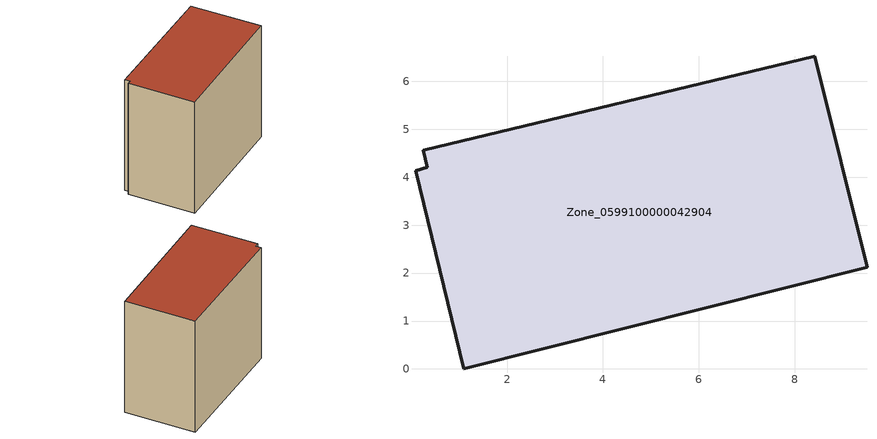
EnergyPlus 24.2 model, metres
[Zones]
Zone_0599100000042904
 floor ground (C_G): 0.09,4.14 0.33,4.21 0.25,4.56 8.42,6.53 9.51,2.12 1.1,0 z0
 wall outside (C_F): 9.51,2.12 8.42,6.53 0.25,4.56 0.33,4.21 0.09,4.14 1.1,0 9.51,2.12 z0:7.7
 roof outside (C_R): 0.33,4.21 0.09,4.14 1.1,0 9.51,2.12 8.42,6.53 0.25,4.56 z7.7
[BUILDING]
Pand.0599100000042904: North Axis=0; Terrain=City; Loads Convergence Tolerance Value=0.04; Temperature Convergence Tolerance Value=0.4; Solar Distribution=FullExterior; Maximum Number of Warmup Days=25; Minimum Number of Warmup Days=1
[Site:Location]
Rotterdam.The.Hague.AP_ZH_NLD Design_Conditions: Latitude=51.96; Longitude=4.45; Time Zone=1; Elevation=-4.5
[SITE:GROUNDTEMPERATURE:BUILDINGSURFACE]
18, 18, 18, 18, 18, 18, 18, 18, 18, 18, 18, 18
[MATERIAL] Thermal Absorptance=0.9; Solar Absorptance=0.7; Visible Absorptance=0.7
Name | Roughness | Thickness | Conductivity | Density | Specific Heat
G.TI.1946 | MediumSmooth | 0.15 | 1 | 540 | 1210
F.TI.1946 | Rough | 0.3 | 0.857143 | 1920 | 840
R.TI.1946 | MediumRough | 0.2 | 0.1 | 1500 | 1000
[CONSTRUCTION]
C_G: G.TI.1946
C_F: F.TI.1946
C_R: R.TI.1946
[ZONE]
Zone_0599100000042904: Type=1; Multiplier=1; Ceiling Height=Autocalculate; Volume=Autocalculate; Floor Area=autocalculate; Part of Total Floor Area=Yes
[ZONEINFILTRATION:DESIGNFLOWRATE]
Infil_Zone_0599100000042904: Zone or ZoneList or Space or SpaceList=Zone_0599100000042904; Schedule=AlwaysOn; Design Flow Rate Calculation Method=Flow/Area; Flow Rate per Floor Area=0.003; Constant Term Coefficient=1; Temperature Term Coefficient=0; Velocity Term Coefficient=0; Velocity Squared Term Coefficient=0
[HVACTEMPLATE:ZONE:IDEALLOADSAIRSYSTEM]
Zone_0599100000042904: Maximum Heating Supply Air Temperature=50; Minimum Cooling Supply Air Temperature=13; Maximum Heating Supply Air Humidity Ratio=0.0156; Minimum Cooling Supply Air Humidity Ratio=0.0077; Heating Limit=NoLimit; Cooling Limit=NoLimit; Dehumidification Control Type=ConstantSensibleHeatRatio; Cooling Sensible Heat Ratio=0.7; Dehumidification Setpoint=60; Humidification Control Type=None; Humidification Setpoint=30; Outdoor Air Method=None; Outdoor Air Flow Rate per Person=0.00944; Outdoor Air Flow Rate per Zone Floor Area=0; Outdoor Air Flow Rate per Zone=0; Demand Controlled Ventilation Type=None; Outdoor Air Economizer Type=NoEconomizer; Heat Recovery Type=None; Sensible Heat Recovery Effectiveness=0.7; Latent Heat Recovery Effectiveness=0.65
[ZONECONTROL:THERMOSTAT]
ThermostatControl_Zone_0599100000042904: Zone or ZoneList=Zone_0599100000042904; Control Type Schedule=DualSetpointControlType; Control 1=Thermostat_Zone_0599100000042904; Temperature Difference Between Cutout And Setpoint=0
[THERMOSTATSETPOINT:DUALSETPOINT]
Thermostat_Zone_0599100000042904: Heating Setpoint Temperature Schedule=HeatingSetpoint_Zone_0599100000042904; Cooling Setpoint Temperature Schedule=CoolingSetpoint_Zone_0599100000042904
[SCHEDULE:COMPACT]
HeatingSetpoint_Zone_0599100000042904: Through: 12/31, For: AllDays, Until: 24:00, 21
CoolingSetpoint_Zone_0599100000042904: Through: 12/31, For: AllDays, Until: 24:00, 24
DualSetpointControlType: Through: 12/31, For: AllDays, Until: 24:00, 4
AlwaysOn: Through: 12/31, For: AllDays, Until: 24:00, 1
